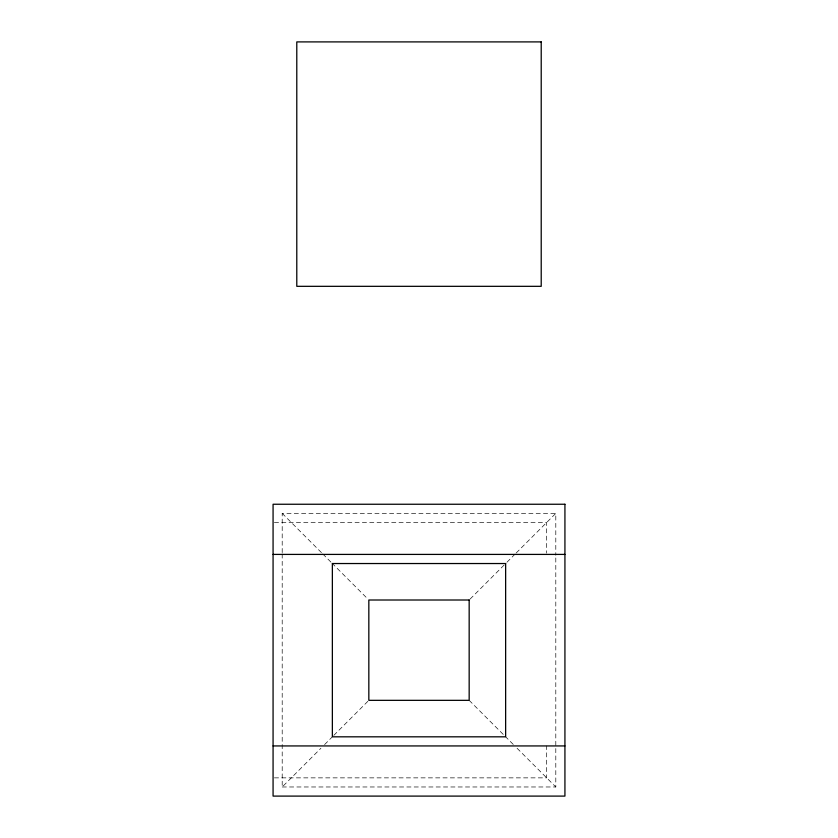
<?xml version="1.0" encoding="UTF-8"?>
<svg xmlns="http://www.w3.org/2000/svg" width="838" height="838" viewBox="0 0 838 838"><rect width="100%" height="100%" fill="white"/><g stroke="black" fill="none" stroke-linecap="round" stroke-linejoin="round"><path stroke-width="0.63" stroke-dasharray="4.19 3.14" d="M282.197 553.949L282.197 786.976L320.912 748.271M324.599 744.584L332.885 736.288M333.807 735.366L368.835 700.338M470.087 599.086L506.026 563.146M506.948 562.225L515.244 553.928M516.166 553.007L555.804 513.369L555.804 555.259M282.197 552.64L282.197 513.369L555.804 513.369M274.382 522.493L546.69 522.493L546.69 553.132M274.382 777.863L546.69 777.863L546.69 745.935M282.197 786.976L555.804 786.976L555.804 556.568M282.197 513.369L321.834 553.007M322.756 553.928L331.052 562.225M331.974 563.146L367.913 599.086M469.165 700.338L504.193 735.366M505.115 736.288L513.401 744.584M517.088 748.271L555.804 786.976"/><path stroke-width="1.26" d="M273.073 554.41L564.927 554.41M273.073 745.935L564.927 745.935M541.212 41.9L296.788 41.9L296.788 286.324L541.212 286.324L541.212 41.9M564.927 504.246L273.073 504.246L273.073 796.1L564.927 796.1L564.927 504.246M505.639 563.534L332.361 563.534L332.361 736.822L505.639 736.822L505.639 563.534M469.165 600.008L368.835 600.008L368.835 700.338L469.165 700.338L469.165 600.008"/></g></svg>
